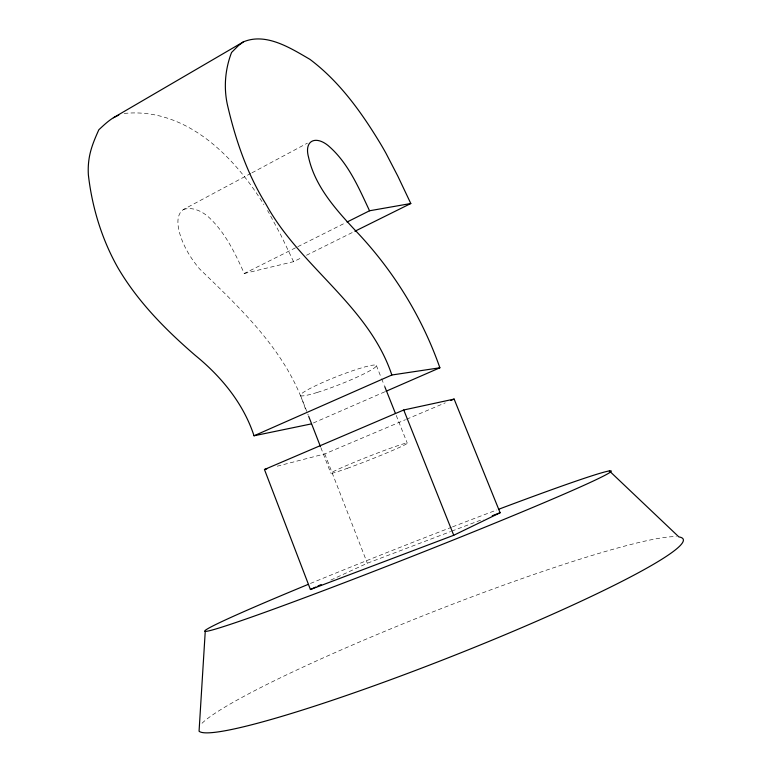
<?xml version="1.0" encoding="UTF-8"?>
<svg xmlns="http://www.w3.org/2000/svg" width="771" height="771" viewBox="0 0 771 771"><rect width="100%" height="100%" fill="white"/><g stroke="black" fill="none" stroke-linecap="round" stroke-linejoin="round"><path stroke-width="0.58" stroke-dasharray="3.85 2.89" d="M250.864 173.408L183.353 209.539C176.395 214.434 177.465 224.178 179.19 231.493C182.756 245.294 190.341 257.842 199.41 268.732C241.978 309.923 287.352 352.183 305.846 410.374M251.915 172.849L307.427 143.136M183.353 209.539C192.798 206.339 203.043 211.668 209.799 218.203C225.672 233.382 235.386 253.688 244.253 273.493L296.729 247.221M297.799 246.691L345.986 222.559M244.253 273.493L293.578 261.668L302.184 257.398M306.482 255.268L353.802 231.792M330.817 580.091L367.333 563.225L450.601 531.576M313.354 422.98L384.874 391.784M277.213 466.204L324.764 453.907L405.479 419.703M406.587 419.231L445.281 402.828M451.729 531.142L483.234 519.172M124.208 113.453C185.753 107.246 234.374 156.407 263.865 204.604M293.578 261.668L281.058 235.502L269.32 213.557A113.443 47.966 62.7 0 0 267.527 210.541M376.354 365.493L381.211 377.694M381.655 378.802L384.305 385.461M396.227 415.415L407.261 443.152M324.764 453.907L367.333 563.225M300.459 395.215L308.265 415.261M320.842 447.565L330.817 473.192M202.021 723.275A260.569 24.18 -21.5 0 1 433.08 611.798A260.569 24.18 -21.5 0 1 676.36 536.674M310.424 583.464A218.636 6.409 -21.5 0 1 451.459 527.287M452.538 526.863A218.636 6.409 -21.5 0 1 496.842 509.959M317.469 392.372A40.767 4.202 -21.5 0 0 376.325 365.994A40.767 4.202 -21.5 0 0 321.488 383.004A40.767 4.202 -21.5 0 0 317.469 392.372M347.181 468.363A41.085 1.764 -21.5 0 0 407.136 443.412A41.085 1.764 -21.5 0 0 352.8 462.889A41.085 1.764 -21.5 0 0 347.181 468.363"/><path stroke-width="1.16" d="M205.24 631.507L199.063 731.216A260.569 24.18 -21.5 0 0 474.387 647.37A260.569 24.18 -21.5 0 0 678.875 536.915L609.35 470.917M243.318 41.913L238.451 45.595L231.57 52.467C224.824 69.968 223.445 89.301 228.052 107.506C236.032 141.276 247.549 174.554 265.956 204.151C300.256 266.968 368.654 305.499 391.841 375.005L439.884 367.786C421.679 315.946 392.343 268.848 354.246 229.276C334.961 208.517 314.925 185.878 308.593 157.4C303.89 140.64 315.349 135.388 327.897 145.382C347.981 162.324 358.602 187.507 369.54 210.772L410.808 203.515L397.865 176.222L385.943 153.207A118.532 39.196 63.4 0 0 380.508 143.763C361.493 112.315 339.548 81.572 309.894 59.328C290.561 48.12 265.956 32.276 243.318 41.913L113.414 117.741C108.027 121.086 103.43 125.49 98.823 129.788C95.334 137.556 91.932 145.42 90.024 153.747C88.453 160.647 87.923 167.77 88.366 174.834C92.057 207.226 101.782 239.232 117.857 267.662C137.662 301.577 165.688 329.863 195.256 355.373C221.344 376.624 243.434 403.435 254.025 435.779L311.156 423.944M113.414 117.741L118.753 115.081M347.056 222.029L369.54 210.772M354.882 231.261L410.808 203.515M453.733 535.276L500.109 512.754L454.129 399.079L403.744 409.989L264.463 469.51L310.414 589.516L453.733 535.276L403.744 409.989M310.414 589.516L315.782 587.039M317.931 586.047L321.15 584.553M254.025 435.779L391.841 375.005M385.972 391.302L439.884 367.786M450.813 400.486L454.129 399.079M492.235 515.751L500.109 512.754M264.463 469.51L266.776 468.913M384.739 386.57L395.34 413.198M308.699 416.379L320.408 446.457M498.953 509.159A218.636 6.409 -21.5 0 1 568.294 492.264A218.636 6.409 -21.5 0 1 253.63 616.337A218.636 6.409 -21.5 0 1 308.159 584.399"/></g></svg>
